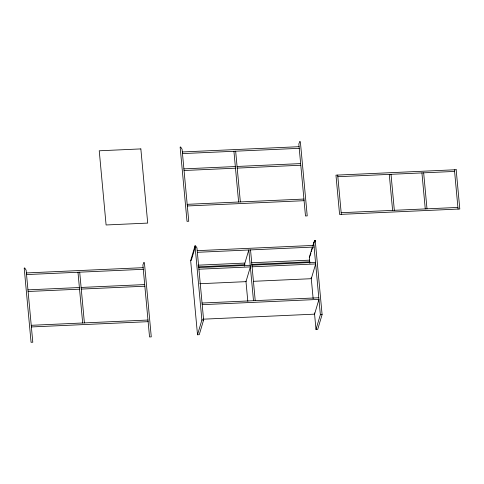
<?xml version="1.0" encoding="UTF-8"?>
<svg xmlns="http://www.w3.org/2000/svg" width="484" height="484" viewBox="0 0 484 484"><rect width="100%" height="100%" fill="white"/><g stroke="black" fill="none" stroke-linecap="round" stroke-linejoin="round"><path stroke-width="0.73" d="M190.648 260.592L195.016 245.836L195.596 245.805L196.952 247.941L203.619 319.942L199.245 334.698L197.514 334.777L190.648 260.592L191.222 260.567L195.391 246.513M197.514 334.777L201.882 320.021L195.016 245.836M309.881 263.423L309.324 257.421L312.446 246.882M312.864 245.473L314.654 240.427L315.229 240.403L322.096 314.588L317.722 329.35L315.991 329.429L314.461 312.924M310.28 255.189L310.903 253.078M311.321 251.674L312.361 248.159M313.196 245.352L314.654 240.427M314.812 241.812L315.229 240.403M315.991 329.429L320.36 314.667L313.699 242.666M309.324 257.421L310.044 255.746M182.335 151.964L299.082 146.688M182.486 153.597L299.233 148.328M183.902 168.874L235.339 166.55M237.069 166.472L300.643 163.598M184.053 170.507L235.49 168.184M237.221 168.105L300.794 165.238M337.838 176.708L454.585 171.433M187.181 204.333L303.928 199.057M187.332 205.966L304.079 200.691M341.172 212.712L457.912 207.436M197.206 250.664L313.953 245.394M197.357 252.303L314.104 247.028M26.39 272.946L143.131 267.67M198.107 265.184L244.807 263.078M251.583 262.77L309.578 260.15M26.541 274.579L143.282 269.304M198.258 266.823L244.958 264.712M251.734 264.409L309.73 261.79M198.773 267.573L250.21 265.25M251.94 265.171L315.514 262.304M198.924 269.213L250.361 266.89L245.987 281.646L199.771 283.733M252.091 266.811L315.665 263.937L311.297 278.699L253.707 281.301M27.951 289.856L79.388 287.532M81.124 287.454L144.698 284.58M28.102 291.489L79.539 289.166M81.276 289.087L144.849 286.213M202.052 303.032L318.799 297.757M202.203 304.666L318.95 299.396L314.576 314.152L203.105 319.186M31.236 325.309L147.977 320.033M31.387 326.948L148.128 321.672M201.882 320.021L203.619 319.942M320.36 314.667L322.096 314.588M454.434 169.799L458.064 209.076M423.663 172.83L426.997 208.834M421.927 172.909L425.261 208.913M391.011 174.307L394.339 210.31M389.275 174.385L392.609 210.389M337.687 175.075L341.323 214.345M311.2 277.671L313.142 298.676M250.531 249.901L255.225 300.631M253.489 300.709L248.794 249.98L244.42 264.736L244.559 266.23M235.66 151.196L240.354 201.931M233.923 151.274L238.618 202.003M245.945 281.15L247.808 301.29M79.709 272.177L84.404 322.907M77.978 272.256L82.673 322.985M143.833 262.709L142.877 264.942L149.544 336.943L151.274 336.87L144.413 262.679L143.833 262.709M299.784 141.727L298.828 143.96L305.489 215.967L307.225 215.888L300.358 141.703L299.784 141.727M140.85 148.909L99.238 150.79L106.099 224.975L147.711 223.094L140.85 148.909M180.726 147.106L180.145 147.13L187.012 221.321L188.748 221.242L182.081 149.235L180.726 147.106M456.164 169.721L335.956 175.154L339.586 214.424L459.8 208.997L456.164 169.721M24.781 268.088L24.2 268.112L31.067 342.297L32.797 342.218L26.136 270.217L24.781 268.088"/></g></svg>
